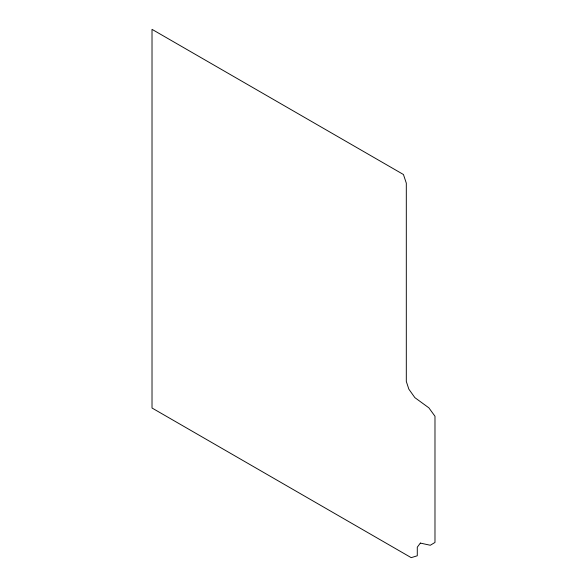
<?xml version="1.0" encoding="UTF-8"?>
<svg xmlns="http://www.w3.org/2000/svg" width="587" height="587" viewBox="0 0 587 587"><rect width="100%" height="100%" fill="white"/><g stroke="black" fill="none" stroke-linecap="round" stroke-linejoin="round"><path stroke-width="0.88" d="M420.358 543.085L417.284 547.194L417.284 555.779L411.208 557.65L152.018 408.009L152.018 29.35L403.438 174.508L406.307 183.144L406.307 381.447L408.831 389.13L414.862 397.634L428.87 407.84L434.982 416.256L434.982 542.447L430.293 545.257L420.358 543.085"/></g></svg>
